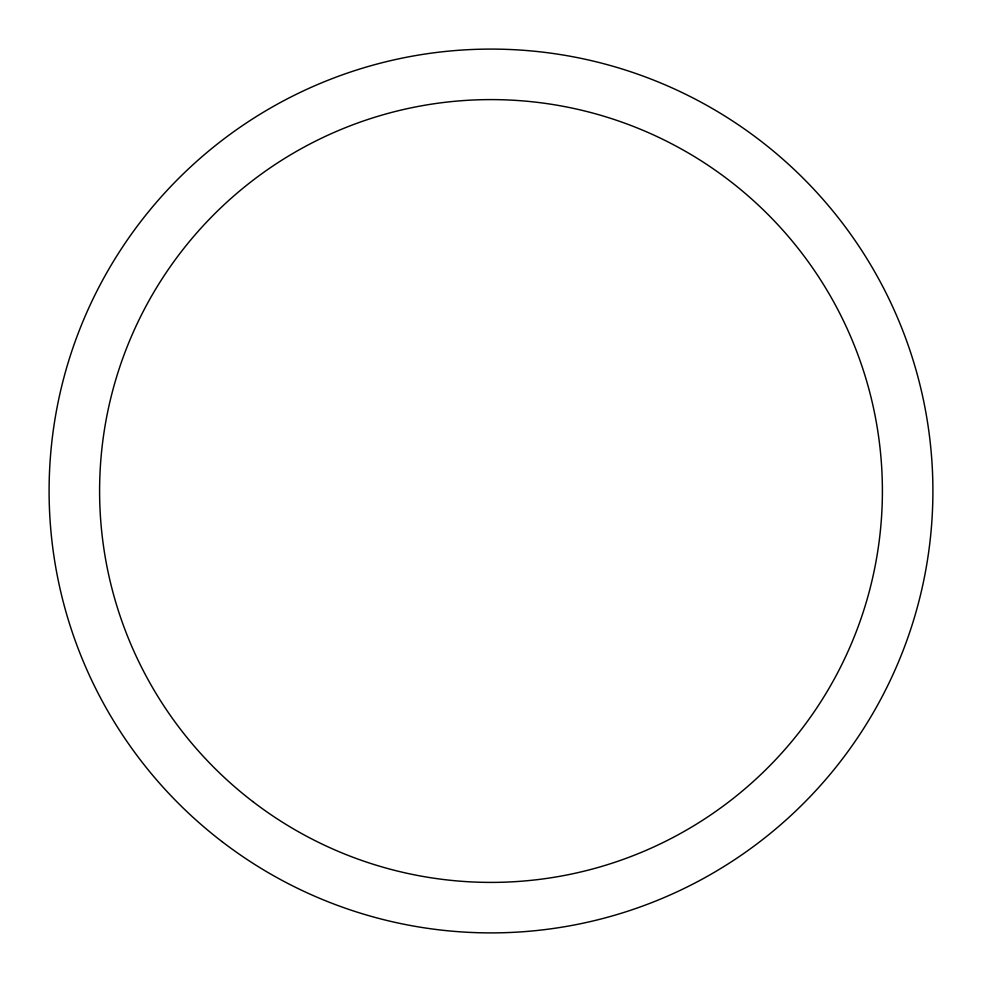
<?xml version="1.0" encoding="UTF-8"?>
<svg xmlns="http://www.w3.org/2000/svg" width="982" height="982" viewBox="0 0 982 982"><rect width="100%" height="100%" fill="white"/><g stroke="black" fill="none" stroke-linecap="round" stroke-linejoin="round"><path stroke-width="1.47" d="M252.73 801.521A391.401 391.401 0 0 0 879.05 542.089A391.401 391.401 0 0 0 341.22 129.391A391.401 391.401 0 0 0 252.73 801.521M221.993 841.586A441.9 441.9 0 0 0 929.119 548.68A441.9 441.9 0 0 0 321.887 82.734A441.9 441.9 0 0 0 221.993 841.586"/></g></svg>
